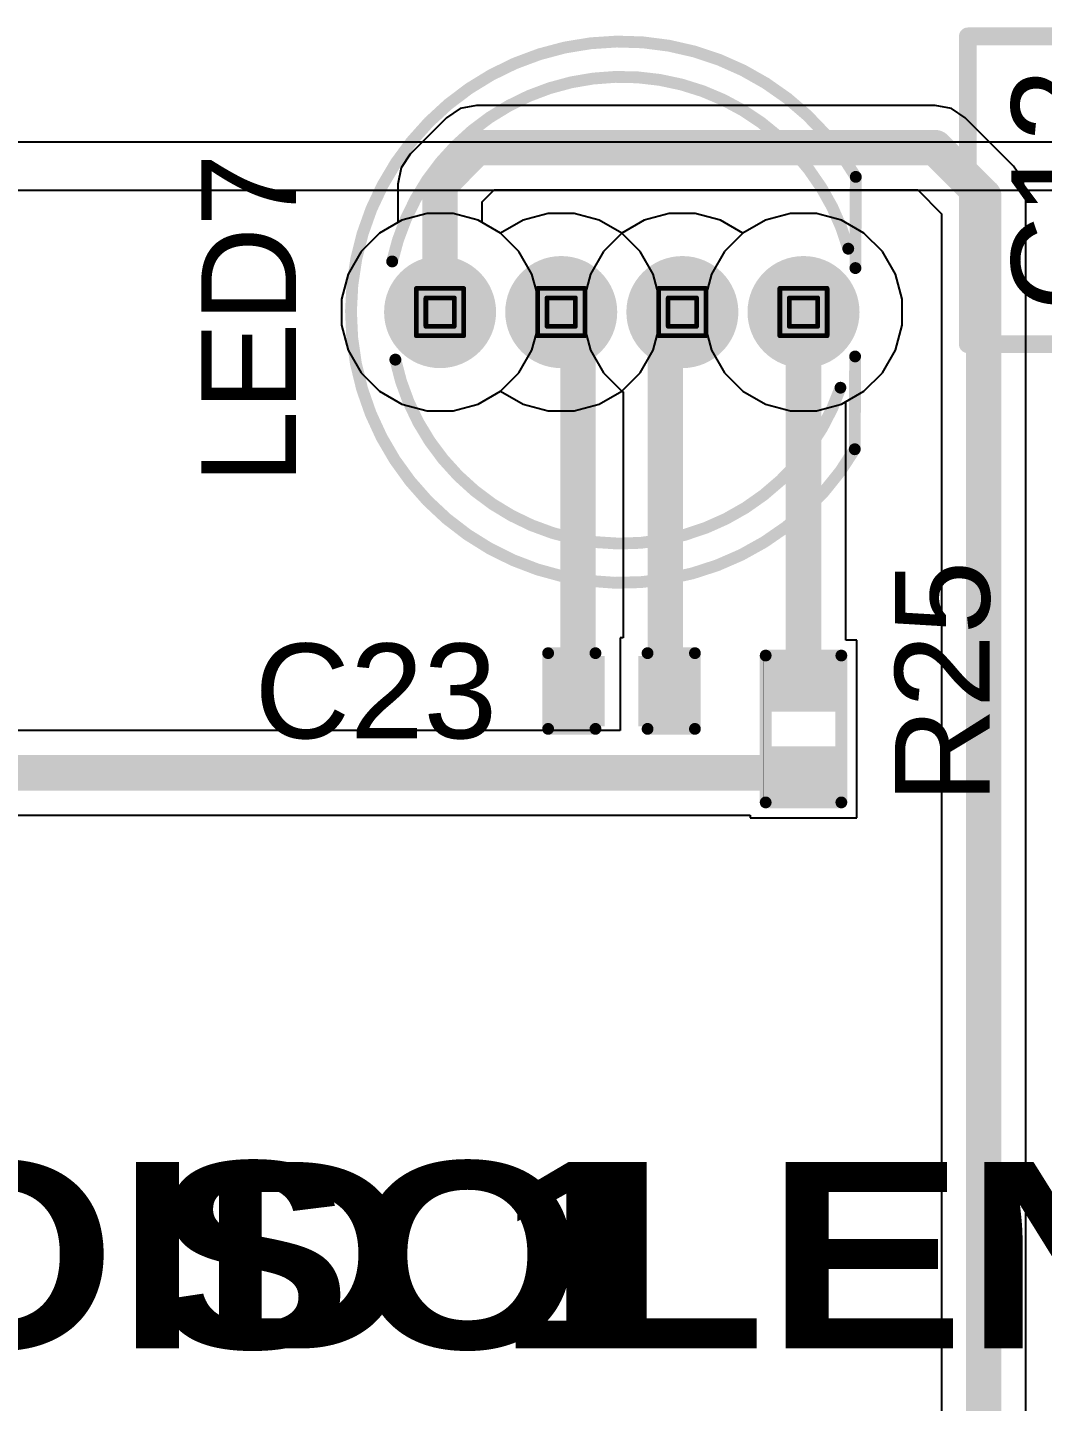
# Model space of a CAD drawing. Header units: inches. Extents: x -5 to 5258, y -4 to 5281.
# Drawn here: x 32.16 to 43.05, y 46.83 to 61.56 of the extents above; entities that cross this region are included whole.
import ezdxf

# ---------------------------------------------------------------- set-up
doc = ezdxf.new("R2010")
doc.units = ezdxf.units.IN
for name, color, linetype in [('Bottom Layer', 5, 'Continuous'), ('Bottom Solder', 6, 'Continuous'), ('Drill Drawing', 1, 'Continuous'), ('Multi-Layer', 9, 'Continuous'), ('Pad Holes', 156, 'Continuous'), ('Top Layer', 1, 'Continuous'), ('Top Overlay', 2, 'Continuous'), ('Top Paste', 8, 'Continuous'), ('Top Solder', 216, 'Continuous')]:
    doc.layers.add(name, color=color, linetype=linetype)
doc.styles.add('Arial', font='', dxfattribs={"height": 0.2})
doc.styles.add('Arial Black_Bold', font='', dxfattribs={"height": 0.2})
doc.styles.get('Arial').set_extended_font_data('Arial')
doc.styles.get('Arial Black_Bold').set_extended_font_data('Arial Black', bold=True)

# ---------------------------------------------------------------- blocks, each defined once
blk = doc.blocks.new('R___0402_65')
at = {"layer": 'Top Layer'}
for points in [[(-0.699, -0.318), (-0.699, 0.317), (-0.241, 0.317), (-0.241, -0.318)], [(0.241, -0.318), (0.241, 0.317), (0.699, 0.317), (0.699, -0.318)]]:
    blk.add_hatch(color=1, dxfattribs=at).paths.add_polyline_path(points)
at = {"layer": 'Top Paste'}
for points in [[(-0.699, -0.318), (-0.699, 0.317), (-0.241, 0.317), (-0.241, -0.318)], [(0.241, -0.318), (0.241, 0.317), (0.699, 0.317), (0.699, -0.318)]]:
    blk.add_hatch(color=8, dxfattribs=at).paths.add_polyline_path(points)
at = {"layer": 'Top Solder'}
for points in [[(-0.754, -0.373), (-0.754, 0.373), (-0.186, 0.373), (-0.186, -0.373)], [(0.186, -0.373), (0.186, 0.373), (0.754, 0.373), (0.754, -0.373)]]:
    blk.add_hatch(color=216, dxfattribs=at).paths.add_polyline_path(points)
at = {"layer": 'Top Overlay'}
for points in [[(0.787, 0.406, 0.127, 0.127, 0), (-0.787, 0.406, 0.127, 0.127, 0)], [(-0.787, -0.406, 0.127, 0.127, 0), (-0.787, 0.406, 0.127, 0.127, 0)], [(0.787, -0.406, 0.127, 0.127, 0), (0.787, 0.406, 0.127, 0.127, 0)], [(0.787, -0.406, 0.127, 0.127, 0), (-0.787, -0.406, 0.127, 0.127, 0)], [(0.813, -0.432, 0.00323, 0.00323, 0), (-0.813, -0.432, 0.00323, 0.00323, 0)]]:
    blk.add_lwpolyline(points, format="xyseb", dxfattribs=at)
for points in [[(-0.819, 0.406, 0.0635, 0.0635, 1), (-0.756, 0.406, 0.0635, 0.0635, 1)], [(-0.819, 0.406, 0.0635, 0.0635, 1), (-0.756, 0.406, 0.0635, 0.0635, 1)], [(0.756, 0.406, 0.0635, 0.0635, 1), (0.819, 0.406, 0.0635, 0.0635, 1)], [(0.756, 0.406, 0.0635, 0.0635, 1), (0.819, 0.406, 0.0635, 0.0635, 1)], [(-0.819, -0.406, 0.0635, 0.0635, 1), (-0.756, -0.406, 0.0635, 0.0635, 1)], [(-0.819, -0.406, 0.0635, 0.0635, 1), (-0.756, -0.406, 0.0635, 0.0635, 1)], [(-0.814, -0.432, 0.00161, 0.00161, 1), (-0.812, -0.432, 0.00161, 0.00161, 1)], [(0.756, -0.406, 0.0635, 0.0635, 1), (0.819, -0.406, 0.0635, 0.0635, 1)], [(0.756, -0.406, 0.0635, 0.0635, 1), (0.819, -0.406, 0.0635, 0.0635, 1)], [(0.812, -0.432, 0.00161, 0.00161, 1), (0.814, -0.432, 0.00161, 0.00161, 1)]]:
    blk.add_lwpolyline(points, format="xyseb", close=True, dxfattribs=at)
blk = doc.blocks.new('WS2812D_F5_97')
at = {"layer": 'Bottom Layer'}
h = blk.add_hatch(color=5, dxfattribs=at)
edge = h.paths.add_edge_path()
edge.add_arc((-1.95, 0), 0.55, 0, 360)
h = blk.add_hatch(color=5, dxfattribs=at)
edge = h.paths.add_edge_path()
edge.add_arc((-0.65, 0), 0.55, 0, 360)
h = blk.add_hatch(color=5, dxfattribs=at)
edge = h.paths.add_edge_path()
edge.add_arc((0.65, 0), 0.55, 0, 360)
h = blk.add_hatch(color=5, dxfattribs=at)
edge = h.paths.add_edge_path()
edge.add_arc((1.95, 0), 0.55, 0, 360)
at = {"layer": 'Bottom Solder'}
h = blk.add_hatch(color=6, dxfattribs=at)
edge = h.paths.add_edge_path()
edge.add_arc((-1.95, 0), 0.601, 0, 360)
h = blk.add_hatch(color=6, dxfattribs=at)
edge = h.paths.add_edge_path()
edge.add_arc((-0.65, 0), 0.601, 0, 360)
h = blk.add_hatch(color=6, dxfattribs=at)
edge = h.paths.add_edge_path()
edge.add_arc((0.65, 0), 0.601, 0, 360)
h = blk.add_hatch(color=6, dxfattribs=at)
edge = h.paths.add_edge_path()
edge.add_arc((1.95, 0), 0.601, 0, 360)
at = {"layer": 'Multi-Layer'}
h = blk.add_hatch(color=9, dxfattribs=at)
edge = h.paths.add_edge_path()
edge.add_arc((-1.95, 0), 0.55, 0, 360)
h = blk.add_hatch(color=9, dxfattribs=at)
edge = h.paths.add_edge_path()
edge.add_arc((-0.65, 0), 0.55, 0, 360)
h = blk.add_hatch(color=9, dxfattribs=at)
edge = h.paths.add_edge_path()
edge.add_arc((0.65, 0), 0.55, 0, 360)
h = blk.add_hatch(color=9, dxfattribs=at)
edge = h.paths.add_edge_path()
edge.add_arc((1.95, 0), 0.55, 0, 360)
at = {"layer": 'Pad Holes'}
h = blk.add_hatch(color=7, dxfattribs=at)
edge = h.paths.add_edge_path()
edge.add_arc((-1.95, 0), 0.36, 0, 360)
h = blk.add_hatch(color=7, dxfattribs=at)
edge = h.paths.add_edge_path()
edge.add_arc((-0.65, 0), 0.36, 0, 360)
h = blk.add_hatch(color=7, dxfattribs=at)
edge = h.paths.add_edge_path()
edge.add_arc((0.65, 0), 0.36, 0, 360)
h = blk.add_hatch(color=7, dxfattribs=at)
edge = h.paths.add_edge_path()
edge.add_arc((1.95, 0), 0.36, 0, 360)
at = {"layer": 'Top Layer'}
h = blk.add_hatch(color=1, dxfattribs=at)
edge = h.paths.add_edge_path()
edge.add_arc((-1.95, 0), 0.55, 0, 360)
h = blk.add_hatch(color=1, dxfattribs=at)
edge = h.paths.add_edge_path()
edge.add_arc((-0.65, 0), 0.55, 0, 360)
h = blk.add_hatch(color=1, dxfattribs=at)
edge = h.paths.add_edge_path()
edge.add_arc((0.65, 0), 0.55, 0, 360)
h = blk.add_hatch(color=1, dxfattribs=at)
edge = h.paths.add_edge_path()
edge.add_arc((1.95, 0), 0.55, 0, 360)
at = {"layer": 'Top Solder'}
h = blk.add_hatch(color=216, dxfattribs=at)
edge = h.paths.add_edge_path()
edge.add_arc((-1.95, 0), 0.601, 0, 360)
h = blk.add_hatch(color=216, dxfattribs=at)
edge = h.paths.add_edge_path()
edge.add_arc((-0.65, 0), 0.601, 0, 360)
h = blk.add_hatch(color=216, dxfattribs=at)
edge = h.paths.add_edge_path()
edge.add_arc((0.65, 0), 0.601, 0, 360)
h = blk.add_hatch(color=216, dxfattribs=at)
edge = h.paths.add_edge_path()
edge.add_arc((1.95, 0), 0.601, 0, 360)
at = {"layer": 'Top Overlay'}
for points in [[(2.5, -1.471, 0.127, 0.127, -3.705201), (2.511, 1.45, 0.127, 0.127, 0)], [(-2.464, 0.543, 0.127, 0.127, -0.780857), (2.43, 0.68, 0.127, 0.127, 0)], [(2.507, 0.472, 0.127, 0.127, 0), (2.511, 1.45, 0.127, 0.127, 0)], [(2.5, -1.471, 0.127, 0.127, 0), (2.504, -0.476, 0.127, 0.127, 0)], [(2.347, -0.811, 0.127, 0.127, -0.760948), (-2.43, -0.51, 0.127, 0.127, 0)]]:
    blk.add_lwpolyline(points, format="xyseb", dxfattribs=at)
for points in [[(2.479, 1.45, 0.0635, 0.0635, 1), (2.543, 1.45, 0.0635, 0.0635, 1)], [(2.479, 1.45, 0.0635, 0.0635, 1), (2.543, 1.45, 0.0635, 0.0635, 1)], [(2.398, 0.68, 0.0635, 0.0635, 1), (2.462, 0.68, 0.0635, 0.0635, 1)], [(-2.496, 0.543, 0.0635, 0.0635, 1), (-2.432, 0.543, 0.0635, 0.0635, 1)], [(2.475, 0.472, 0.0635, 0.0635, 1), (2.539, 0.472, 0.0635, 0.0635, 1)], [(2.472, -0.476, 0.0635, 0.0635, 1), (2.535, -0.476, 0.0635, 0.0635, 1)], [(-2.462, -0.51, 0.0635, 0.0635, 1), (-2.398, -0.51, 0.0635, 0.0635, 1)], [(2.315, -0.811, 0.0635, 0.0635, 1), (2.378, -0.811, 0.0635, 0.0635, 1)], [(2.468, -1.471, 0.0635, 0.0635, 1), (2.532, -1.471, 0.0635, 0.0635, 1)], [(2.468, -1.471, 0.0635, 0.0635, 1), (2.532, -1.471, 0.0635, 0.0635, 1)]]:
    blk.add_lwpolyline(points, format="xyseb", close=True, dxfattribs=at)
blk = doc.blocks.new('C___0402_147')
at = {"layer": 'Top Layer'}
for points in [[(-0.699, -0.318), (-0.699, 0.318), (-0.241, 0.318), (-0.241, -0.318)], [(0.241, -0.318), (0.241, 0.318), (0.699, 0.318), (0.699, -0.318)]]:
    blk.add_hatch(color=1, dxfattribs=at).paths.add_polyline_path(points)
at = {"layer": 'Top Paste'}
for points in [[(-0.699, -0.318), (-0.699, 0.318), (-0.241, 0.318), (-0.241, -0.318)], [(0.241, -0.318), (0.241, 0.318), (0.699, 0.318), (0.699, -0.318)]]:
    blk.add_hatch(color=8, dxfattribs=at).paths.add_polyline_path(points)
at = {"layer": 'Top Solder'}
for points in [[(-0.758, -0.377), (-0.758, 0.377), (-0.181, 0.377), (-0.181, -0.377)], [(0.181, -0.377), (0.181, 0.377), (0.758, 0.377), (0.758, -0.377)]]:
    blk.add_hatch(color=216, dxfattribs=at).paths.add_polyline_path(points)
at = {"layer": 'Top Overlay'}
for points in [[(-0.787, -0.406, 0.127, 0.127, 0), (-0.787, 0.406, 0.127, 0.127, 0)], [(-0.787, 0.406, 0.127, 0.127, 0), (-0.279, 0.406, 0.127, 0.127, 0)], [(0.279, 0.406, 0.127, 0.127, 0), (0.787, 0.406, 0.127, 0.127, 0)], [(0.787, -0.406, 0.127, 0.127, 0), (0.787, 0.406, 0.127, 0.127, 0)], [(-0.787, -0.406, 0.127, 0.127, 0), (-0.279, -0.406, 0.127, 0.127, 0)], [(0.279, -0.406, 0.127, 0.127, 0), (0.787, -0.406, 0.127, 0.127, 0)]]:
    blk.add_lwpolyline(points, format="xyseb", dxfattribs=at)
for points in [[(-0.819, 0.406, 0.0635, 0.0635, 1), (-0.756, 0.406, 0.0635, 0.0635, 1)], [(-0.819, 0.406, 0.0635, 0.0635, 1), (-0.756, 0.406, 0.0635, 0.0635, 1)], [(-0.311, 0.406, 0.0635, 0.0635, 1), (-0.248, 0.406, 0.0635, 0.0635, 1)], [(0.248, 0.406, 0.0635, 0.0635, 1), (0.311, 0.406, 0.0635, 0.0635, 1)], [(0.756, 0.406, 0.0635, 0.0635, 1), (0.819, 0.406, 0.0635, 0.0635, 1)], [(0.756, 0.406, 0.0635, 0.0635, 1), (0.819, 0.406, 0.0635, 0.0635, 1)], [(-0.819, -0.406, 0.0635, 0.0635, 1), (-0.756, -0.406, 0.0635, 0.0635, 1)], [(-0.819, -0.406, 0.0635, 0.0635, 1), (-0.756, -0.406, 0.0635, 0.0635, 1)], [(-0.311, -0.406, 0.0635, 0.0635, 1), (-0.248, -0.406, 0.0635, 0.0635, 1)], [(0.248, -0.406, 0.0635, 0.0635, 1), (0.311, -0.406, 0.0635, 0.0635, 1)], [(0.756, -0.406, 0.0635, 0.0635, 1), (0.819, -0.406, 0.0635, 0.0635, 1)], [(0.756, -0.406, 0.0635, 0.0635, 1), (0.819, -0.406, 0.0635, 0.0635, 1)]]:
    blk.add_lwpolyline(points, format="xyseb", close=True, dxfattribs=at)

msp = doc.modelspace()

# ---------------------------------------------------------------- linework, layer by layer
at = {"layer": 'Bottom Layer'}
for p, q in [((55.067, 60.335), (25.377, 60.335)), ((25.377, 59.817), (55.067, 59.817)), ((36.444, 59.569), (36.175, 59.496)), ((36.723, 59.569), (36.444, 59.569)), ((36.992, 59.496), (36.723, 59.569)), ((37.744, 59.569), (37.475, 59.496)), ((38.023, 59.569), (37.744, 59.569)), ((38.292, 59.496), (38.023, 59.569)), ((40.344, 59.569), (40.075, 59.496)), ((40.623, 59.569), (40.344, 59.569)), ((40.892, 59.496), (40.623, 59.569)), ((36.175, 59.496), (35.934, 59.357)), ((37.233, 59.357), (36.992, 59.496)), ((37.475, 59.496), (37.234, 59.357)), ((38.533, 59.357), (38.292, 59.496)), ((40.075, 59.496), (39.834, 59.357)), ((41.133, 59.357), (40.892, 59.496)), ((35.934, 59.357), (35.737, 59.16)), ((37.234, 59.357), (37.233, 59.357)), ((37.234, 59.357), (37.234, 59.357)), ((38.73, 59.16), (38.533, 59.357)), ((39.834, 59.357), (39.637, 59.16)), ((41.33, 59.16), (41.133, 59.357)), ((35.737, 59.16), (35.598, 58.919)), ((38.87, 58.919), (38.73, 59.16)), ((39.637, 59.16), (39.498, 58.919)), ((41.47, 58.919), (41.33, 59.16)), ((35.598, 58.919), (35.526, 58.65)), ((38.942, 58.65), (38.87, 58.919)), ((39.498, 58.919), (39.426, 58.65)), ((41.542, 58.65), (41.47, 58.919)), ((35.526, 58.65), (35.526, 58.371)), ((38.942, 58.371), (38.942, 58.65)), ((39.426, 58.65), (39.426, 58.371)), ((41.542, 58.371), (41.542, 58.65)), ((35.526, 58.371), (35.598, 58.102)), ((38.87, 58.102), (38.942, 58.371)), ((39.426, 58.371), (39.498, 58.102)), ((41.47, 58.102), (41.542, 58.371)), ((35.598, 58.102), (35.737, 57.861)), ((38.73, 57.861), (38.87, 58.102)), ((39.498, 58.102), (39.637, 57.861)), ((41.33, 57.861), (41.47, 58.102)), ((35.737, 57.861), (35.934, 57.664)), ((38.533, 57.664), (38.73, 57.861)), ((39.637, 57.861), (39.834, 57.664)), ((41.133, 57.664), (41.33, 57.861)), ((35.934, 57.664), (36.175, 57.525)), ((36.992, 57.525), (37.233, 57.664)), ((37.233, 57.664), (37.234, 57.664)), ((37.234, 57.664), (37.234, 57.664)), ((37.234, 57.664), (37.475, 57.525)), ((38.292, 57.525), (38.533, 57.664)), ((39.834, 57.664), (40.075, 57.525)), ((40.892, 57.525), (41.133, 57.664)), ((36.175, 57.525), (36.444, 57.453)), ((36.723, 57.453), (36.992, 57.525)), ((37.475, 57.525), (37.744, 57.453)), ((38.023, 57.453), (38.292, 57.525)), ((40.075, 57.525), (40.344, 57.453)), ((40.623, 57.453), (40.892, 57.525)), ((36.444, 57.453), (36.723, 57.453)), ((37.744, 57.453), (38.023, 57.453)), ((40.344, 57.453), (40.623, 57.453))]:
    msp.add_line(p, q, dxfattribs=at)
at = {"layer": 'Drill Drawing'}
for points in [[(36.33, 58.765, 0.0508, 0.0508, 0), (36.838, 58.765, 0.0508, 0.0508, 0)], [(36.33, 58.257, 0.0508, 0.0508, 0), (36.33, 58.765, 0.0508, 0.0508, 0)], [(36.431, 58.663, 0.0508, 0.0508, 0), (36.736, 58.663, 0.0508, 0.0508, 0)], [(36.431, 58.358, 0.0508, 0.0508, 0), (36.431, 58.663, 0.0508, 0.0508, 0)], [(36.736, 58.358, 0.0508, 0.0508, 0), (36.736, 58.663, 0.0508, 0.0508, 0)], [(36.838, 58.257, 0.0508, 0.0508, 0), (36.838, 58.765, 0.0508, 0.0508, 0)], [(37.63, 58.765, 0.0508, 0.0508, 0), (38.138, 58.765, 0.0508, 0.0508, 0)], [(37.63, 58.257, 0.0508, 0.0508, 0), (37.63, 58.765, 0.0508, 0.0508, 0)], [(37.731, 58.663, 0.0508, 0.0508, 0), (38.036, 58.663, 0.0508, 0.0508, 0)], [(37.731, 58.358, 0.0508, 0.0508, 0), (37.731, 58.663, 0.0508, 0.0508, 0)], [(38.036, 58.358, 0.0508, 0.0508, 0), (38.036, 58.663, 0.0508, 0.0508, 0)], [(38.138, 58.257, 0.0508, 0.0508, 0), (38.138, 58.765, 0.0508, 0.0508, 0)], [(38.93, 58.765, 0.0508, 0.0508, 0), (39.438, 58.765, 0.0508, 0.0508, 0)], [(38.93, 58.257, 0.0508, 0.0508, 0), (38.93, 58.765, 0.0508, 0.0508, 0)], [(39.031, 58.663, 0.0508, 0.0508, 0), (39.336, 58.663, 0.0508, 0.0508, 0)], [(39.031, 58.358, 0.0508, 0.0508, 0), (39.031, 58.663, 0.0508, 0.0508, 0)], [(39.336, 58.358, 0.0508, 0.0508, 0), (39.336, 58.663, 0.0508, 0.0508, 0)], [(39.438, 58.257, 0.0508, 0.0508, 0), (39.438, 58.765, 0.0508, 0.0508, 0)], [(40.23, 58.765, 0.0508, 0.0508, 0), (40.738, 58.765, 0.0508, 0.0508, 0)], [(40.23, 58.257, 0.0508, 0.0508, 0), (40.23, 58.765, 0.0508, 0.0508, 0)], [(40.331, 58.663, 0.0508, 0.0508, 0), (40.636, 58.663, 0.0508, 0.0508, 0)], [(40.331, 58.358, 0.0508, 0.0508, 0), (40.331, 58.663, 0.0508, 0.0508, 0)], [(40.636, 58.358, 0.0508, 0.0508, 0), (40.636, 58.663, 0.0508, 0.0508, 0)], [(40.738, 58.257, 0.0508, 0.0508, 0), (40.738, 58.765, 0.0508, 0.0508, 0)], [(36.431, 58.358, 0.0508, 0.0508, 0), (36.736, 58.358, 0.0508, 0.0508, 0)], [(37.731, 58.358, 0.0508, 0.0508, 0), (38.036, 58.358, 0.0508, 0.0508, 0)], [(39.031, 58.358, 0.0508, 0.0508, 0), (39.336, 58.358, 0.0508, 0.0508, 0)], [(40.331, 58.358, 0.0508, 0.0508, 0), (40.636, 58.358, 0.0508, 0.0508, 0)], [(36.33, 58.257, 0.0508, 0.0508, 0), (36.838, 58.257, 0.0508, 0.0508, 0)], [(37.63, 58.257, 0.0508, 0.0508, 0), (38.138, 58.257, 0.0508, 0.0508, 0)], [(38.93, 58.257, 0.0508, 0.0508, 0), (39.438, 58.257, 0.0508, 0.0508, 0)], [(40.23, 58.257, 0.0508, 0.0508, 0), (40.738, 58.257, 0.0508, 0.0508, 0)]]:
    msp.add_lwpolyline(points, format="xyseb", dxfattribs=at)
for points in [[(36.317, 58.765, 0.0254, 0.0254, 1), (36.342, 58.765, 0.0254, 0.0254, 1)], [(36.317, 58.765, 0.0254, 0.0254, 1), (36.342, 58.765, 0.0254, 0.0254, 1)], [(36.419, 58.663, 0.0254, 0.0254, 1), (36.444, 58.663, 0.0254, 0.0254, 1)], [(36.419, 58.663, 0.0254, 0.0254, 1), (36.444, 58.663, 0.0254, 0.0254, 1)], [(36.723, 58.663, 0.0254, 0.0254, 1), (36.749, 58.663, 0.0254, 0.0254, 1)], [(36.723, 58.663, 0.0254, 0.0254, 1), (36.749, 58.663, 0.0254, 0.0254, 1)], [(36.825, 58.765, 0.0254, 0.0254, 1), (36.85, 58.765, 0.0254, 0.0254, 1)], [(36.825, 58.765, 0.0254, 0.0254, 1), (36.85, 58.765, 0.0254, 0.0254, 1)], [(37.617, 58.765, 0.0254, 0.0254, 1), (37.642, 58.765, 0.0254, 0.0254, 1)], [(37.617, 58.765, 0.0254, 0.0254, 1), (37.642, 58.765, 0.0254, 0.0254, 1)], [(37.719, 58.663, 0.0254, 0.0254, 1), (37.744, 58.663, 0.0254, 0.0254, 1)], [(37.719, 58.663, 0.0254, 0.0254, 1), (37.744, 58.663, 0.0254, 0.0254, 1)], [(38.023, 58.663, 0.0254, 0.0254, 1), (38.049, 58.663, 0.0254, 0.0254, 1)], [(38.023, 58.663, 0.0254, 0.0254, 1), (38.049, 58.663, 0.0254, 0.0254, 1)], [(38.125, 58.765, 0.0254, 0.0254, 1), (38.15, 58.765, 0.0254, 0.0254, 1)], [(38.125, 58.765, 0.0254, 0.0254, 1), (38.15, 58.765, 0.0254, 0.0254, 1)], [(38.917, 58.765, 0.0254, 0.0254, 1), (38.942, 58.765, 0.0254, 0.0254, 1)], [(38.917, 58.765, 0.0254, 0.0254, 1), (38.942, 58.765, 0.0254, 0.0254, 1)], [(39.019, 58.663, 0.0254, 0.0254, 1), (39.044, 58.663, 0.0254, 0.0254, 1)], [(39.019, 58.663, 0.0254, 0.0254, 1), (39.044, 58.663, 0.0254, 0.0254, 1)], [(39.323, 58.663, 0.0254, 0.0254, 1), (39.349, 58.663, 0.0254, 0.0254, 1)], [(39.323, 58.663, 0.0254, 0.0254, 1), (39.349, 58.663, 0.0254, 0.0254, 1)], [(39.425, 58.765, 0.0254, 0.0254, 1), (39.45, 58.765, 0.0254, 0.0254, 1)], [(39.425, 58.765, 0.0254, 0.0254, 1), (39.45, 58.765, 0.0254, 0.0254, 1)], [(40.217, 58.765, 0.0254, 0.0254, 1), (40.242, 58.765, 0.0254, 0.0254, 1)], [(40.217, 58.765, 0.0254, 0.0254, 1), (40.242, 58.765, 0.0254, 0.0254, 1)], [(40.319, 58.663, 0.0254, 0.0254, 1), (40.344, 58.663, 0.0254, 0.0254, 1)], [(40.319, 58.663, 0.0254, 0.0254, 1), (40.344, 58.663, 0.0254, 0.0254, 1)], [(40.623, 58.663, 0.0254, 0.0254, 1), (40.649, 58.663, 0.0254, 0.0254, 1)], [(40.623, 58.663, 0.0254, 0.0254, 1), (40.649, 58.663, 0.0254, 0.0254, 1)], [(40.725, 58.765, 0.0254, 0.0254, 1), (40.75, 58.765, 0.0254, 0.0254, 1)], [(40.725, 58.765, 0.0254, 0.0254, 1), (40.75, 58.765, 0.0254, 0.0254, 1)], [(36.419, 58.358, 0.0254, 0.0254, 1), (36.444, 58.358, 0.0254, 0.0254, 1)], [(36.419, 58.358, 0.0254, 0.0254, 1), (36.444, 58.358, 0.0254, 0.0254, 1)], [(36.723, 58.358, 0.0254, 0.0254, 1), (36.749, 58.358, 0.0254, 0.0254, 1)], [(36.723, 58.358, 0.0254, 0.0254, 1), (36.749, 58.358, 0.0254, 0.0254, 1)], [(37.719, 58.358, 0.0254, 0.0254, 1), (37.744, 58.358, 0.0254, 0.0254, 1)], [(37.719, 58.358, 0.0254, 0.0254, 1), (37.744, 58.358, 0.0254, 0.0254, 1)], [(38.023, 58.358, 0.0254, 0.0254, 1), (38.049, 58.358, 0.0254, 0.0254, 1)], [(38.023, 58.358, 0.0254, 0.0254, 1), (38.049, 58.358, 0.0254, 0.0254, 1)], [(39.019, 58.358, 0.0254, 0.0254, 1), (39.044, 58.358, 0.0254, 0.0254, 1)], [(39.019, 58.358, 0.0254, 0.0254, 1), (39.044, 58.358, 0.0254, 0.0254, 1)], [(39.323, 58.358, 0.0254, 0.0254, 1), (39.349, 58.358, 0.0254, 0.0254, 1)], [(39.323, 58.358, 0.0254, 0.0254, 1), (39.349, 58.358, 0.0254, 0.0254, 1)], [(40.319, 58.358, 0.0254, 0.0254, 1), (40.344, 58.358, 0.0254, 0.0254, 1)], [(40.319, 58.358, 0.0254, 0.0254, 1), (40.344, 58.358, 0.0254, 0.0254, 1)], [(40.623, 58.358, 0.0254, 0.0254, 1), (40.649, 58.358, 0.0254, 0.0254, 1)], [(40.623, 58.358, 0.0254, 0.0254, 1), (40.649, 58.358, 0.0254, 0.0254, 1)], [(36.317, 58.257, 0.0254, 0.0254, 1), (36.342, 58.257, 0.0254, 0.0254, 1)], [(36.317, 58.257, 0.0254, 0.0254, 1), (36.342, 58.257, 0.0254, 0.0254, 1)], [(36.825, 58.257, 0.0254, 0.0254, 1), (36.85, 58.257, 0.0254, 0.0254, 1)], [(36.825, 58.257, 0.0254, 0.0254, 1), (36.85, 58.257, 0.0254, 0.0254, 1)], [(37.617, 58.257, 0.0254, 0.0254, 1), (37.642, 58.257, 0.0254, 0.0254, 1)], [(37.617, 58.257, 0.0254, 0.0254, 1), (37.642, 58.257, 0.0254, 0.0254, 1)], [(38.125, 58.257, 0.0254, 0.0254, 1), (38.15, 58.257, 0.0254, 0.0254, 1)], [(38.125, 58.257, 0.0254, 0.0254, 1), (38.15, 58.257, 0.0254, 0.0254, 1)], [(38.917, 58.257, 0.0254, 0.0254, 1), (38.942, 58.257, 0.0254, 0.0254, 1)], [(38.917, 58.257, 0.0254, 0.0254, 1), (38.942, 58.257, 0.0254, 0.0254, 1)], [(39.425, 58.257, 0.0254, 0.0254, 1), (39.45, 58.257, 0.0254, 0.0254, 1)], [(39.425, 58.257, 0.0254, 0.0254, 1), (39.45, 58.257, 0.0254, 0.0254, 1)], [(40.217, 58.257, 0.0254, 0.0254, 1), (40.242, 58.257, 0.0254, 0.0254, 1)], [(40.217, 58.257, 0.0254, 0.0254, 1), (40.242, 58.257, 0.0254, 0.0254, 1)], [(40.725, 58.257, 0.0254, 0.0254, 1), (40.75, 58.257, 0.0254, 0.0254, 1)], [(40.725, 58.257, 0.0254, 0.0254, 1), (40.75, 58.257, 0.0254, 0.0254, 1)]]:
    msp.add_lwpolyline(points, format="xyseb", close=True, dxfattribs=at)
at = {"layer": 'Top Layer'}
for p, q in [((36.975, 60.727), (36.801, 60.693)), ((41.897, 60.727), (36.975, 60.727)), ((42.071, 60.693), (41.897, 60.727)), ((36.654, 60.595), (36.263, 60.204)), ((36.801, 60.693), (36.654, 60.595)), ((36.654, 60.595), (36.654, 60.595)), ((42.218, 60.595), (42.071, 60.693)), ((42.738, 60.075), (42.218, 60.595)), ((36.263, 60.204), (36.165, 60.057)), ((36.165, 60.057), (36.131, 59.883)), ((42.836, 59.928), (42.738, 60.075)), ((42.738, 60.075), (42.738, 60.075)), ((36.131, 59.883), (36.131, 59.471)), ((42.871, 59.754), (42.836, 59.928)), ((37.037, 59.695), (37.163, 59.821)), ((37.037, 59.471), (37.037, 59.695)), ((37.163, 59.821), (41.709, 59.821)), ((41.709, 59.821), (41.964, 59.566)), ((42.871, 39.106), (42.871, 59.754)), ((39.044, 59.569), (38.775, 59.496)), ((39.323, 59.569), (39.044, 59.569)), ((39.592, 59.496), (39.323, 59.569)), ((40.344, 59.569), (40.075, 59.496)), ((40.623, 59.569), (40.344, 59.569)), ((40.892, 59.496), (40.623, 59.569)), ((41.964, 59.566), (41.964, 39.294)), ((36.131, 59.471), (35.934, 59.357)), ((37.233, 59.357), (37.037, 59.471)), ((38.775, 59.496), (38.534, 59.357)), ((39.833, 59.357), (39.592, 59.496)), ((40.075, 59.496), (39.834, 59.357)), ((41.133, 59.357), (40.892, 59.496)), ((35.934, 59.357), (35.737, 59.16)), ((37.43, 59.16), (37.233, 59.357)), ((38.534, 59.357), (38.337, 59.16)), ((39.834, 59.357), (39.833, 59.357)), ((39.834, 59.357), (39.834, 59.357)), ((41.33, 59.16), (41.133, 59.357)), ((35.737, 59.16), (35.598, 58.919)), ((37.57, 58.919), (37.43, 59.16)), ((38.337, 59.16), (38.198, 58.919)), ((41.47, 58.919), (41.33, 59.16)), ((35.598, 58.919), (35.526, 58.65)), ((37.642, 58.65), (37.57, 58.919)), ((38.198, 58.919), (38.126, 58.65)), ((41.542, 58.65), (41.47, 58.919)), ((35.526, 58.65), (35.526, 58.371)), ((37.642, 58.371), (37.642, 58.65)), ((38.126, 58.65), (38.126, 58.371)), ((41.542, 58.371), (41.542, 58.65)), ((35.526, 58.371), (35.598, 58.102)), ((37.57, 58.102), (37.642, 58.371)), ((38.126, 58.371), (38.198, 58.102)), ((41.47, 58.102), (41.542, 58.371)), ((35.598, 58.102), (35.737, 57.861)), ((37.43, 57.861), (37.57, 58.102)), ((38.198, 58.102), (38.337, 57.861)), ((41.33, 57.861), (41.47, 58.102)), ((35.737, 57.861), (35.934, 57.664)), ((37.233, 57.664), (37.43, 57.861)), ((38.337, 57.861), (38.534, 57.664)), ((41.133, 57.664), (41.33, 57.861)), ((35.934, 57.664), (36.175, 57.525)), ((36.992, 57.525), (37.233, 57.664)), ((38.534, 57.664), (38.547, 57.656)), ((38.547, 57.656), (38.547, 55.018)), ((40.937, 57.551), (41.133, 57.664)), ((36.175, 57.525), (36.444, 57.453)), ((36.723, 57.453), (36.992, 57.525)), ((40.937, 54.993), (40.937, 57.551)), ((36.444, 57.453), (36.723, 57.453)), ((38.547, 55.018), (38.518, 55.018)), ((38.518, 55.018), (38.518, 54.023)), ((41.055, 54.993), (40.937, 54.993)), ((41.055, 54.027), (41.055, 54.993)), ((38.518, 54.023), (25.586, 54.023)), ((41.055, 53.088), (41.055, 54.027)), ((23.199, 53.117), (39.912, 53.117)), ((39.912, 53.117), (39.912, 53.088)), ((39.912, 53.088), (41.055, 53.088))]:
    msp.add_line(p, q, dxfattribs=at)
for points in [[(36.584, 59.883, 0.381, 0.381, 0), (36.975, 60.274, 0.381, 0.381, 0)], [(36.975, 60.274, 0.381, 0.381, 0), (41.897, 60.274, 0.381, 0.381, 0)], [(41.897, 60.274, 0.381, 0.381, 0), (42.417, 59.754, 0.381, 0.381, 0)], [(36.584, 58.511, 0.381, 0.381, 0), (36.584, 59.883, 0.381, 0.381, 0)], [(42.417, 39.106, 0.381, 0.381, 0), (42.417, 59.754, 0.381, 0.381, 0)], [(37.881, 58.511, 0.381, 0.381, 0), (38.064, 58.327, 0.381, 0.381, 0)], [(39.181, 58.282, 0.381, 0.381, 0), (39.181, 58.511, 0.381, 0.381, 0)], [(40.484, 54.51, 0.381, 0.381, 0), (40.484, 58.511, 0.381, 0.381, 0)], [(38.064, 54.45, 0.381, 0.381, 0), (38.064, 58.327, 0.381, 0.381, 0)], [(39.001, 58.102, 0.381, 0.381, 0), (39.181, 58.282, 0.381, 0.381, 0)], [(39.001, 54.447, 0.381, 0.381, 0), (39.001, 58.102, 0.381, 0.381, 0)], [(23.199, 53.57, 0.381, 0.381, 0), (40.484, 53.57, 0.381, 0.381, 0)]]:
    msp.add_lwpolyline(points, format="xyseb", dxfattribs=at)
for points in [[(36.88, 60.274, 0.191, 0.191, 1), (37.07, 60.274, 0.191, 0.191, 1)], [(36.88, 60.274, 0.191, 0.191, 1), (37.07, 60.274, 0.191, 0.191, 1)], [(41.802, 60.274, 0.191, 0.191, 1), (41.992, 60.274, 0.191, 0.191, 1)], [(41.802, 60.274, 0.191, 0.191, 1), (41.992, 60.274, 0.191, 0.191, 1)], [(36.488, 59.883, 0.191, 0.191, 1), (36.679, 59.883, 0.191, 0.191, 1)], [(36.488, 59.883, 0.191, 0.191, 1), (36.679, 59.883, 0.191, 0.191, 1)], [(42.322, 59.754, 0.191, 0.191, 1), (42.513, 59.754, 0.191, 0.191, 1)], [(42.322, 59.754, 0.191, 0.191, 1), (42.513, 59.754, 0.191, 0.191, 1)], [(36.488, 58.511, 0.191, 0.191, 1), (36.679, 58.511, 0.191, 0.191, 1)], [(37.785, 58.511, 0.191, 0.191, 1), (37.976, 58.511, 0.191, 0.191, 1)], [(39.085, 58.511, 0.191, 0.191, 1), (39.276, 58.511, 0.191, 0.191, 1)], [(40.388, 58.511, 0.191, 0.191, 1), (40.579, 58.511, 0.191, 0.191, 1)], [(37.969, 58.327, 0.191, 0.191, 1), (38.16, 58.327, 0.191, 0.191, 1)], [(37.969, 58.327, 0.191, 0.191, 1), (38.16, 58.327, 0.191, 0.191, 1)], [(39.085, 58.282, 0.191, 0.191, 1), (39.276, 58.282, 0.191, 0.191, 1)], [(39.085, 58.282, 0.191, 0.191, 1), (39.276, 58.282, 0.191, 0.191, 1)], [(38.905, 58.102, 0.191, 0.191, 1), (39.096, 58.102, 0.191, 0.191, 1)], [(38.905, 58.102, 0.191, 0.191, 1), (39.096, 58.102, 0.191, 0.191, 1)], [(40.388, 54.51, 0.191, 0.191, 1), (40.579, 54.51, 0.191, 0.191, 1)], [(37.969, 54.45, 0.191, 0.191, 1), (38.16, 54.45, 0.191, 0.191, 1)], [(38.905, 54.447, 0.191, 0.191, 1), (39.096, 54.447, 0.191, 0.191, 1)], [(40.388, 53.57, 0.191, 0.191, 1), (40.579, 53.57, 0.191, 0.191, 1)]]:
    msp.add_lwpolyline(points, format="xyseb", close=True, dxfattribs=at)
at = {"layer": 'Top Overlay'}
for points in [[(42.247, 61.468, 0.191, 0.191, 0), (48.514, 61.468, 0.191, 0.191, 0)], [(42.247, 58.166, 0.191, 0.191, 0), (42.247, 61.468, 0.191, 0.191, 0)], [(42.247, 58.166, 0.191, 0.191, 0), (48.514, 58.166, 0.191, 0.191, 0)]]:
    msp.add_lwpolyline(points, format="xyseb", dxfattribs=at)
for points in [[(42.2, 61.468, 0.0952, 0.0952, 1), (42.295, 61.468, 0.0952, 0.0952, 1)], [(42.2, 61.468, 0.0952, 0.0952, 1), (42.295, 61.468, 0.0952, 0.0952, 1)], [(42.2, 58.166, 0.0952, 0.0952, 1), (42.295, 58.166, 0.0952, 0.0952, 1)], [(42.2, 58.166, 0.0952, 0.0952, 1), (42.295, 58.166, 0.0952, 0.0952, 1)]]:
    msp.add_lwpolyline(points, format="xyseb", close=True, dxfattribs=at)

# ---------------------------------------------------------------- block references
for name, p in [('WS2812D_F5_97', (38.534, 58.511)), ('C___0402_147', (38.531, 54.447))]:
    msp.add_blockref(name, p)
at = {"rotation": 270}
msp.add_blockref('R___0402_65', (40.484, 54.04), dxfattribs=at)

# ---------------------------------------------------------------- texts
at = {"layer": 'Top Overlay'}
for s, height, rotation, style, p in [('C12', 1.016, 90, 'Arial', (43.731, 58.519)), ('LED7', 1.016, 90, 'Arial', (35.037, 56.664)), ('R25', 1.016, 90, 'Arial', (42.481, 53.241)), ('SOLENOID 1', 2, 360, 'Arial Black_Bold', (19.605, 47.397)), ('SOLENOID 2', 2, 360, 'Arial Black_Bold', (33.505, 47.397))]:
    msp.add_text(s, height=height, rotation=rotation, dxfattribs=dict(at, style=style)).set_placement(p)
at = {"layer": 'Top Overlay', "style": 'Arial'}
msp.add_text('C23', height=1.016, dxfattribs=at).set_placement((34.592, 53.94))

doc.saveas('drawing.dxf')
